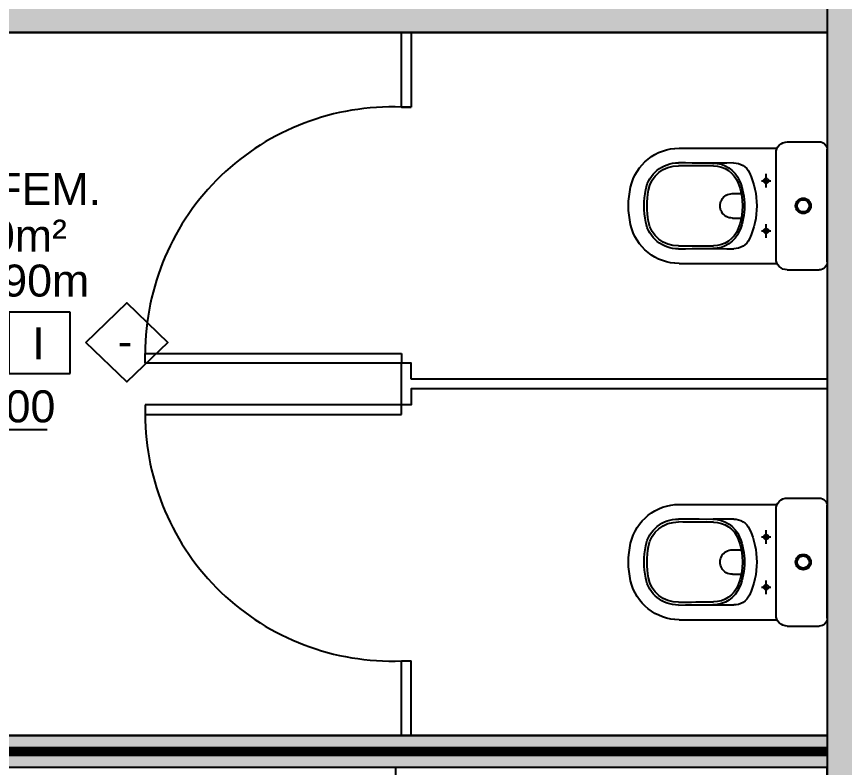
# Model space of a CAD drawing. Extents: x 612 to 738, y -85 to 470.
# Drawn here: x 623.904 to 626.49, y 456.737 to 459.083 of the extents above; entities that cross this region are included whole.
import ezdxf
from ezdxf.enums import TextEntityAlignment as Align

# ---------------------------------------------------------------- set-up
doc = ezdxf.new("R2010")
doc.units = 0
doc.linetypes.add('1235-1022-BB-AG_PCA_RELOGIO_E_EMP-TAG-MAT-LAYOUT-PROP-SUBSOLO$0$2458-19-BB-EMPRESA-CEILANDIA-EP-MAT-LAYOUT-PROPOSTO$0$HIDDEN2', pattern=[0.1875, 0.125, -0.0625])
doc.linetypes.add('CONTINU', pattern=[0])
doc.layers.get('0').update_dxf_attribs({"linetype": 'CONTINUOUS'})
for name, color, linetype in [('A104', 4, 'CONTINUOUS'), ('ARQ-CON', 10, 'CONTINUOUS'), ('ARQ-GES', 4, 'CONTINUOUS'), ('ARQ-PIS', 1, 'CONTINUOUS'), ('GRF-ACAB', 2, 'CONTINUOUS'), ('GRF-CTA', 8, 'CONTINUOUS'), ('GRF-HTC', 253, 'CONTINUOUS'), ('GRF-SMB', 2, 'CONTINUOUS')]:
    doc.layers.add(name, color=color, linetype=linetype)
doc.styles.add('ARIAL', font='arial.ttf', dxfattribs={"height": 0.1})
doc.styles.add('Arial_1', font='arial.ttf', dxfattribs={"height": 0.075})

# ---------------------------------------------------------------- blocks, each defined once
blk = doc.blocks.new('7052517_p')
at = {"linetype": 'CONTINU'}
for points in [[(-0.175, 0, 0.41421), (-0.2, -0.025)], [(0.2, -0.025, 0.414209), (0.175, 0)], [(0, -0.051, 1), (0, -0.099)], [(0, -0.099, 1), (0, -0.051)], [(0, -0.056, 1), (0, -0.094)], [(0, -0.094, 1), (0, -0.056)], [(-0.2, -0.1249, 0.415944), (-0.1649, -0.16)], [(0.1649, -0.16, 0.415417), (0.2, -0.1249)], [(-0.0783, -0.1832, 1), (-0.0783, -0.1983)], [(-0.0783, -0.1983, 1), (-0.0783, -0.1832)], [(0.0783, -0.1832, 1), (0.0783, -0.1983)], [(0.0783, -0.1983, 1), (0.0783, -0.1832)], [(0.1032, -0.243, 0.221331), (-0.1033, -0.2431)], [(-0.1033, -0.2431, 0.295956), (-0.1341, -0.2921)], [(0.0781, -0.2738, 0.196764), (-0.0782, -0.2739)], [(0.1341, -0.2923, 0.298002), (0.1032, -0.243)], [(-0.0782, -0.2739, 0.307044), (-0.1335, -0.357)], [(-0.0713, -0.2779, 0.312272), (-0.1246, -0.3555)], [(0.0711, -0.2778, 0.184122), (-0.0713, -0.2779)], [(0.1246, -0.3555, 0.313574), (0.0711, -0.2778)], [(0.1335, -0.3571, 0.307667), (0.0781, -0.2738)], [(-0.1342, -0.4648, 0.00802), (-0.1341, -0.2921)], [(-0.0383, -0.2964, 1.000728), (0.0383, -0.2965)], [(0.1341, -0.2923, 0.008004), (0.1342, -0.4645)], [(-0.1253, -0.465, 0.00507), (-0.1246, -0.3555)], [(0.1246, -0.3555, 0.00507), (0.1253, -0.4649)], [(-0.1802, -0.4623, 0.35064), (-0.0587, -0.6142)], [(-0.1342, -0.4648, 0.365737), (-0.0506, -0.5671)], [(-0.1253, -0.465, 0.365738), (-0.0491, -0.5584)], [(0.0489, -0.5584, 0.366289), (0.1253, -0.4649)], [(0.0506, -0.5671, 0.367045), (0.1342, -0.4645)], [(0.0587, -0.6142, 0.35064), (0.1802, -0.4623)], [(-0.0506, -0.5671, 0.09251), (0.0506, -0.5671)], [(-0.0491, -0.5584, 0.09259), (0.0489, -0.5584)], [(-0.0587, -0.6142, 0.111411), (0.0587, -0.6142)]]:
    blk.add_lwpolyline(points, format="xyb", dxfattribs=at)
for points in [[(-0.175, 0), (0.1773, 0)], [(-0.2, -0.1249), (-0.2, -0.025)], [(0.2, -0.1249), (0.2, -0.025)], [(-0.1802, -0.4623), (-0.1802, -0.1565)], [(-0.1649, -0.16), (0.1649, -0.16)], [(0.1802, -0.4623), (0.1802, -0.1565)], [(-0.0383, -0.2964), (-0.0383, -0.2684)], [(0.0383, -0.2975), (0.0383, -0.2684)]]:
    blk.add_lwpolyline(points, dxfattribs=at)
for points in [[(-0.0783, -0.2056), (-0.0783, -0.176)], [(0.0783, -0.2056), (0.0783, -0.176)], [(-0.0998, -0.1908), (-0.0571, -0.1908)], [(0.0571, -0.1908), (0.0998, -0.1908)]]:
    blk.add_lwpolyline(points)
blk = doc.blocks.new('BASE ARQ')
at = {"layer": 'GRF-HTC'}
h = blk.add_hatch(color=41, dxfattribs=at)
h.dxf.hatch_style = 1
h.paths.add_polyline_path([(736.2677, 478.451), (736.2677, 485.951), (736.1677, 485.951), (736.1677, 478.451)])
h = blk.add_hatch(color=41, dxfattribs=at)
h.dxf.hatch_style = 1
h.paths.add_polyline_path([(736.1677, 480.947), (732.07, 480.9466), (731.97, 480.9466), (731.97, 483.5118), (732.07, 483.5118), (732.07, 481.047), (736.1677, 481.047)])
h = blk.add_hatch(color=82, dxfattribs=at)
h.dxf.hatch_style = 1
edge = h.paths.add_edge_path()
edge.add_line((730.77, 478.651), (730.67, 478.651))
edge.add_line((730.67, 478.651), (730.67, 478.8501))
edge.add_line((730.67, 478.8501), (730.77, 478.8501))
edge.add_line((730.77, 478.8501), (730.77, 478.751))
edge.add_line((730.77, 478.751), (736.1677, 478.751))
edge.add_line((736.1677, 478.751), (736.1677, 478.651))
edge.add_line((736.1677, 478.651), (730.77, 478.651))
at = {"layer": 'A104'}
blk.add_lwpolyline([(736.2677, 478.451), (736.2677, 485.951), (736.1677, 485.951), (736.1677, 478.451)], close=True, dxfattribs=at)
blk.add_lwpolyline([(736.1677, 480.947), (732.07, 480.9466), (732.07, 480.9466), (731.97, 480.9466), (731.97, 483.5118), (732.07, 483.5118), (732.07, 481.047), (736.1677, 481.047), (736.1677, 480.947)], dxfattribs=at)
at = {"layer": 'ARQ-CON'}
for p, q in [((734.8376, 480.7138), (734.8376, 480.9468)), ((734.8376, 480.7138), (734.8376, 480.7138)), ((734.8376, 480.7138), (734.8676, 480.7138)), ((734.0376, 479.9138), (734.0376, 479.9438)), ((734.0376, 479.9438), (734.8376, 479.9438)), ((734.8376, 479.9438), (734.8376, 479.9138)), ((734.8376, 479.9138), (734.0376, 479.9138)), ((736.1677, 479.864), (734.8677, 479.864)), ((734.8376, 479.784), (734.0376, 479.784)), ((734.0376, 479.784), (734.0376, 479.754)), ((734.8376, 479.754), (734.8376, 479.784)), ((734.0376, 479.754), (734.8376, 479.754)), ((734.8376, 478.751), (734.8376, 478.984)), ((734.8376, 478.984), (734.8676, 478.984)), ((734.8676, 478.751), (734.8676, 478.984))]:
    blk.add_line(p, q, dxfattribs=at)
blk.add_lwpolyline([(734.8676, 480.7138), (734.8376, 480.7138), (734.8376, 480.9468), (734.8676, 480.9468)], close=True, dxfattribs=at)
for points in [[(736.1677, 479.834), (734.8677, 479.834), (734.8677, 479.784), (734.8376, 479.784), (734.8376, 479.9138)], [(734.8677, 479.864), (734.8677, 479.9138), (734.8376, 479.9138)]]:
    blk.add_lwpolyline(points, dxfattribs=at)
for centre, start, end in [((734.8082, 479.9438), 87.8111, 180), ((734.8082, 479.754), 180, 272.1889)]:
    blk.add_arc(centre, 0.7706, start, end, dxfattribs=at)
at = {"layer": 'ARQ-GES'}
blk.add_lwpolyline([(730.77, 478.8501), (730.77, 478.751), (736.1677, 478.751), (736.1677, 478.651), (730.77, 478.651)], dxfattribs=at)
at = {"layer": 'GRF-CTA', "color": 30, "linetype": '1235-1022-BB-AG_PCA_RELOGIO_E_EMP-TAG-MAT-LAYOUT-PROP-SUBSOLO$0$2458-19-BB-EMPRESA-CEILANDIA-EP-MAT-LAYOUT-PROPOSTO$0$HIDDEN2', "const_width": 0.03}
blk.add_lwpolyline([(736.1677, 478.701), (732.07, 478.701)], dxfattribs=at)
at = {"layer": 'ARQ-CON', "xscale": -1, "rotation": 270}
for p in [(736.1676, 480.4055), (736.1677, 479.2926)]:
    blk.add_blockref('7052517_p', p, dxfattribs=at)
blk = doc.blocks.new('SIMB-RODAPE')
at = {"ltscale": 0.5}
blk.add_lwpolyline([(-0.1295, 0), (0, 0.125), (0.1295, 0), (0, -0.125), (-0.1295, 0)], dxfattribs=at)
at = {"style": 'ARIAL'}
blk.add_attdef('-', text='', height=0.1, dxfattribs=at).set_placement((-0.0056, 0.0042), align=Align.MIDDLE_CENTER)
blk = doc.blocks.new('1235-1022-BB-AG_PCA_RELOGIO_E_EMP-TAG-MAT-LAYOUT-PROP-TERREO$0$Cota de Nível')
at = {"layer": 'GRF-SMB', "color": 1}
for p, q in [((12.2231, -0.8908), (12.2231, -0.6606)), ((12.1106, -0.774), (12.5965, -0.774))]:
    blk.add_line(p, q, dxfattribs=at)
at = {"layer": 'GRF-SMB', "color": 1, "const_width": 0.0622}
for points in [[(12.2231, -0.7429, 0.414214), (12.192, -0.774)], [(12.2231, -0.8051, 0.414214), (12.2542, -0.774)]]:
    blk.add_lwpolyline(points, format="xyb", dxfattribs=at)
at = {"layer": 'GRF-SMB', "color": 1}
blk.add_circle((12.2231, -0.774), 0.0622, dxfattribs=at)
blk = doc.blocks.new('1235-1022-BB-AG_PCA_RELOGIO_E_EMP-TAG-MAT-LAYOUT-PROP-TERREO$0$FOX_AMBIENTE_NO_ EXISTENTE0')
at = {"color": 1}
for p, q in [((0.000125, -0.001612), (-0.001798, -0.005386)), ((0.002037, -0.005386), (0.000125, -0.001612)), ((0.005855, -0.001999), (0.00247, -0.001999)), ((0.00247, -0.001999), (0.00247, -0.005386)), ((0.005855, -0.005386), (0.005855, -0.001999)), ((-0.001798, -0.005386), (0.002037, -0.005386)), ((0.00247, -0.005386), (0.005855, -0.005386))]:
    blk.add_line(p, q, dxfattribs=at)
blk.add_circle((-0.003546, -0.003704), 0.001756, dxfattribs=at)
blk = doc.blocks.new('Tag_Ambiente')
at = {"xscale": 1.125, "yscale": 1.125, "zscale": 1.125}
blk.add_blockref('1235-1022-BB-AG_PCA_RELOGIO_E_EMP-TAG-MAT-LAYOUT-PROP-TERREO$0$Cota de Nível', (-13.539, 0.8708), dxfattribs=at)
at = {"layer": 'GRF-ACAB', "color": 1, "xscale": 56.38359374999997, "yscale": 56.38359374999997, "zscale": 56.38359374999997}
blk.add_blockref('1235-1022-BB-AG_PCA_RELOGIO_E_EMP-TAG-MAT-LAYOUT-PROP-TERREO$0$FOX_AMBIENTE_NO_ EXISTENTE0', (0.3732, 0.4791), dxfattribs=at)
at = {"color": 3, "style": 'Arial_1'}
for tag, p in [('AMBIENTE', (0.3887, 0.7016)), ('X', (0.1766, 0.2188)), ('Y', (0.3848, 0.2188)), ('Z', (0.6048, 0.2188))]:
    blk.add_attdef(tag, text='', height=0.1, dxfattribs=at).set_placement(p, align=Align.CENTER)
at = {"style": 'Arial_1'}
for tag, p in [('ÁREA', (0.3887, 0.5557)), ('PÉ-DIREITO', (0.3887, 0.4152))]:
    blk.add_attdef(tag, text='', height=0.1, dxfattribs=at).set_placement(p, align=Align.CENTER)
blk.add_attdef('NÍVEL', (0.3039, 0.0223), '', height=0.1, dxfattribs=at)

msp = doc.modelspace()

# ---------------------------------------------------------------- linework, layer by layer
at = {"layer": 'ARQ-PIS'}
msp.add_lwpolyline([(634.7529, 462.4367), (634.7529, 460.7867), (636.7004, 460.7867), (636.7004, 456.5367), (626.436, 456.5367), (626.436, 456.7367), (625.0878, 456.7367), (625.0877, 455.0367), (630.1882, 455.0367), (630.1882, 455.6867), (639.9748, 455.6867), (639.9748, 460.4167), (639.9004, 460.4167), (639.9004, 462.4367), (634.7529, 462.4367)], dxfattribs=at)
msp.add_lwpolyline([(622.3383, 459.0324), (626.436, 459.0324), (626.436, 456.8367), (622.3383, 456.8367)], close=True, dxfattribs=at)

# ---------------------------------------------------------------- block references
msp.add_blockref('BASE ARQ', (-109.7317, -21.9142))
ref = msp.add_blockref('SIMB-RODAPE', (624.2485, 458.0647), dxfattribs=dict(at, xscale=0.9855799017464645, yscale=0.9855799017464645, zscale=0.9855799017464645))
ref.add_attrib('-', '-', dxfattribs={"layer": '0', "color": 2, "height": 0.0986, "style": 'ARIAL'}).set_placement((624.2429, 458.0689), align=Align.MIDDLE_CENTER)
at = {"layer": 'GRF-SMB'}
msp.add_blockref('Tag_Ambiente', (623.3679, 457.7926), dxfattribs=at).add_auto_attribs({'Z': 'I', 'Y': '-', 'X': '-', 'AMBIENTE': 'SANIT. FEM.', 'ÁREA': 'A=9,00m²', 'PÉ-DIREITO': 'PDF=2,90m', 'NÍVEL': '+0,00'})

doc.saveas('drawing.dxf')
